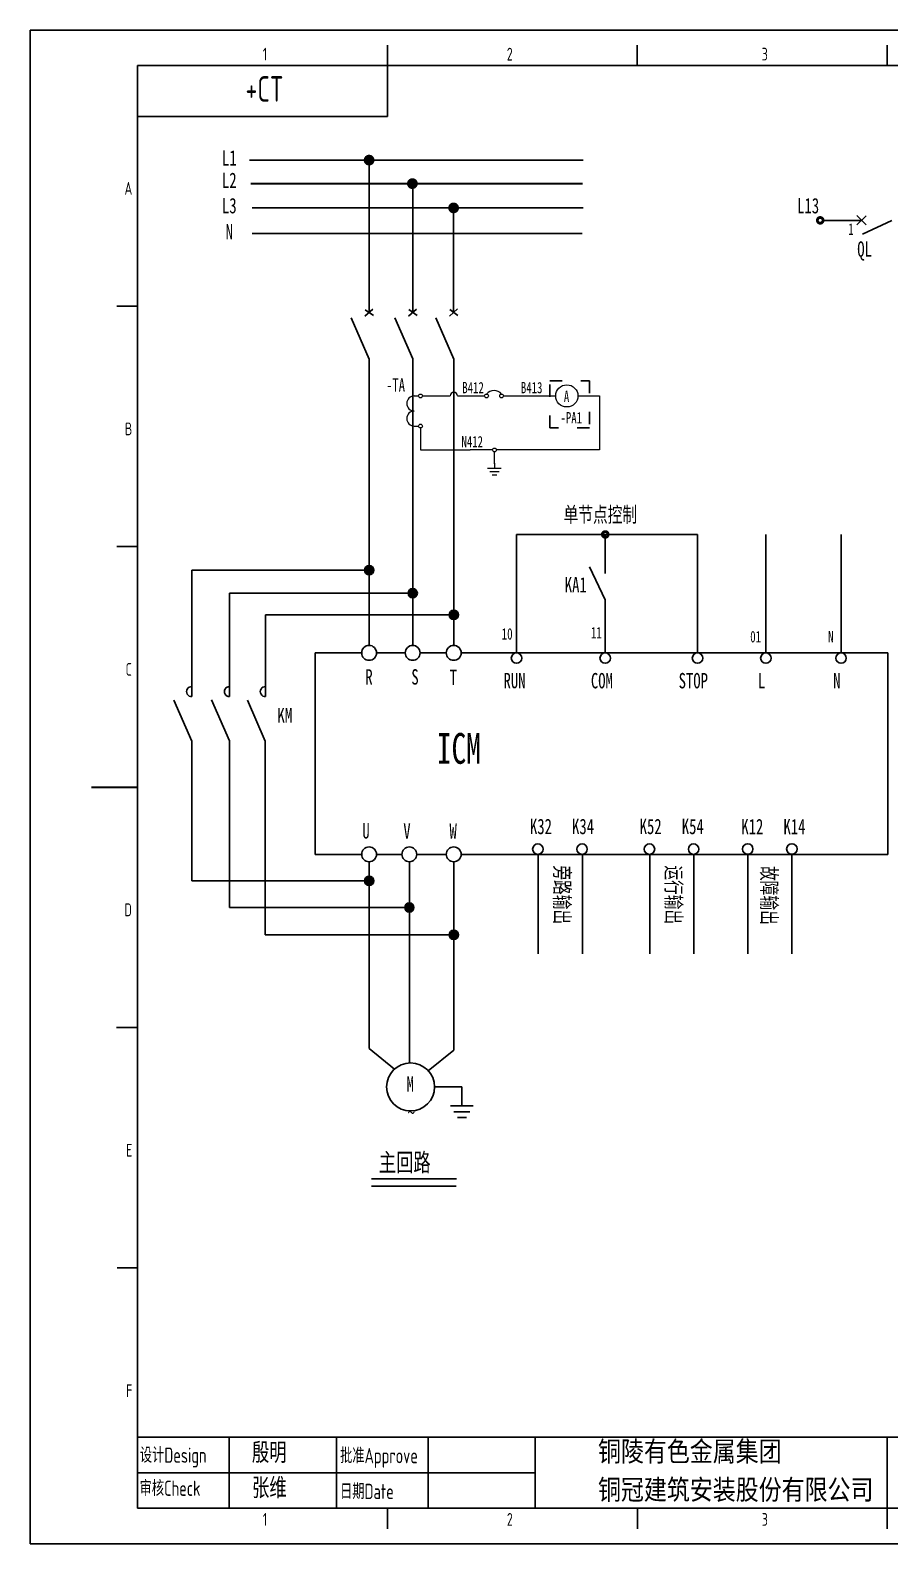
# Model space of a CAD drawing. Header units: millimetres. Extents: x 401220 to 2750366, y -101310 to 943175.
# Drawn here: x 1110437 to 1135406, y 230937 to 274931 of the extents above; entities that cross this region are included whole.
import ezdxf
from ezdxf.enums import TextEntityAlignment as Align

# ---------------------------------------------------------------- set-up
doc = ezdxf.new("R2010")
doc.units = ezdxf.units.MM
doc.linetypes.add('ACAD_ISO03W100', pattern=[30, 12, -18])
for name, color, linetype in [('1', 7, 'Continuous'), ('DIM', 1, 'Continuous'), ('TB', 7, 'Continuous'), ('图框_外框线', 7, 'Continuous'), ('图框_标题栏属性', 4, 'Continuous'), ('图框_标题栏文字', 6, 'Continuous'), ('图框_视口', 7, 'Continuous'), ('文字层', 1, 'Continuous'), ('粗实线层', 7, 'Continuous')]:
    doc.layers.add(name, color=color, linetype=linetype)
doc.layers.add('2', color=4, linetype='Continuous', lineweight=18)
doc.styles.add('IDQSTYLE', font='NSimSun.ttf', dxfattribs={"width": 0.7})
doc.styles.add('NERIN_ISOCP', font='simsun.ttf', dxfattribs={"width": 0.75})
doc.styles.get("Standard").update_dxf_attribs({"font": 'arial.ttf', "bigfont": 'hzdx.shx'})
doc.styles.add('仿宋', font='isocp.shx', dxfattribs={"width": 0.8, "bigfont": 'hztxt.shx'})
doc.styles.add('工程字', font='gbenor.shx', dxfattribs={"width": 0.8, "bigfont": 'hztxt.shx'})

# ---------------------------------------------------------------- blocks, each defined once
blk = doc.blocks.new('EARTH01')
at = {"layer": '2'}
for p, q in [((0, 0), (0, -2)), ((-3, -2), (3, -2)), ((-2, -3.52), (2, -3.52)), ((-1, -4.89), (1, -4.89))]:
    blk.add_line(p, q, dxfattribs=at)
blk.add_point((0, 0), dxfattribs=at)
at = {"layer": '1', "width": 0.9}
for tag, p, height in [('CR', (4, -8), 1.8), ('RT', (4, -5), 1.8), ('SD', (4, -10), 1)]:
    blk.add_attdef(tag, p, '', height=height, dxfattribs=at)
at = {"layer": '2', "width": 0.9}
blk.add_attdef('DN', (4, -2), '', height=2.2, dxfattribs=at)

msp = doc.modelspace()

# ---------------------------------------------------------------- hatches: boundary and pattern name
h = msp.add_hatch(color=256)
h.dxf.hatch_style = 1
h.paths.add_polyline_path([(1120281.97965, 259101.16304), (1120282.0499, 259371.54179, -0.4141374647), (1120417.20416, 259236.35242, -0.4142896642)])
h.paths.add_polyline_path([(1120146.8254, 259236.35242, -0.4142896642), (1120282.0499, 259371.54179), (1120282.01478, 259236.35242)])
h.paths.add_polyline_path([(1120281.97965, 259101.16304, -1), (1120282.0499, 259371.54179)])
h = msp.add_hatch(color=256)
h.dxf.hatch_style = 1
h.paths.add_polyline_path([(1120281.85129, 259371.5417, 0.4138594099), (1120146.8254, 259236.35242), (1120281.82675, 259236.35242)])
h = msp.add_hatch(color=256)
h.dxf.hatch_style = 1
h.paths.add_polyline_path([(1121547.28202, 258701.86491), (1121547.21177, 258431.48616, 0.4142896642), (1121682.43628, 258566.67553, 0.4141374647)])
h.paths.add_polyline_path([(1121547.28202, 258701.86491, 0.4142896642), (1121412.05751, 258566.67553), (1121547.2469, 258566.67553)])
h.paths.add_polyline_path([(1121547.2469, 258566.67553), (1121412.05751, 258566.67553, 0.4141374647), (1121547.21177, 258431.48616)])
h = msp.add_hatch(color=256)
h.dxf.hatch_style = 1
h.paths.add_polyline_path([(1122739.79472, 258071.43484), (1122739.72447, 257801.05608, 0.4142896642), (1122874.94898, 257936.24546, 0.4141374647)])
h.paths.add_polyline_path([(1122739.79472, 258071.43484, 0.4142896642), (1122604.57021, 257936.24546), (1122739.7596, 257936.24546)])
h.paths.add_polyline_path([(1122739.7596, 257936.24546), (1122604.57021, 257936.24546, 0.4141374647), (1122739.72447, 257801.05608)])
h = msp.add_hatch(color=256)
h.dxf.hatch_style = 1
h.paths.add_polyline_path([(1120282.0499, 250338.74626), (1120281.97965, 250068.36751, 0.4142896642), (1120417.20416, 250203.55689, 0.4141374647)])
h.paths.add_polyline_path([(1120282.0499, 250338.74626, 0.4142896642), (1120146.8254, 250203.55689), (1120282.01478, 250203.55689)])
h.paths.add_polyline_path([(1120282.01478, 250203.55689), (1120146.8254, 250203.55689, 0.4141374647), (1120281.97965, 250068.36751)])
h = msp.add_hatch(color=256)
h.dxf.hatch_style = 1
h.paths.add_polyline_path([(1121449.36868, 249566.39737), (1121449.29843, 249296.01861, 0.4142896642), (1121584.52294, 249431.20799, 0.4141374647)])
h.paths.add_polyline_path([(1121449.36868, 249566.39737, 0.4142896642), (1121314.14417, 249431.20799), (1121449.33355, 249431.20799)])
h.paths.add_polyline_path([(1121449.33355, 249431.20799), (1121314.14417, 249431.20799, 0.4141374647), (1121449.29843, 249296.01861)])
h = msp.add_hatch(color=256)
h.dxf.hatch_style = 1
h.paths.add_polyline_path([(1122739.60798, 248771.98187), (1122739.53773, 248501.60312, 0.4142896642), (1122874.76224, 248636.79249, 0.4141374647)])
h.paths.add_polyline_path([(1122739.60798, 248771.98187, 0.4142896642), (1122604.38348, 248636.79249), (1122739.57286, 248636.79249)])
h.paths.add_polyline_path([(1122739.57286, 248636.79249), (1122604.38348, 248636.79249, 0.4141374647), (1122739.53773, 248501.60312)])

# ---------------------------------------------------------------- linework, layer by layer
at = {"color": 0, "ltscale": 0.7}
for p, q in [((1120280.68841, 271155.9925), (1120280.68841, 267927.24862)), ((1121546.95681, 267930.66498), (1121546.95681, 270412.43653)), ((1122735.51909, 269633.43381), (1122735.51909, 267933.87169)), ((1133476.83871, 269404.56092), (1134592.38574, 269404.56092)), ((1134452.36779, 269542.47994), (1134721.59863, 269277.28501)), ((1134453.39305, 269270.95067), (1134720.61355, 269538.17117)), ((1134619.13227, 268999.19207), (1135462.96425, 269404.56092)), ((1120388.28031, 266826.16344), (1120158.09735, 266621.6897)), ((1120166.61743, 266809.10139), (1120405.32047, 266638.72166)), ((1121656.36378, 266826.28381), (1121426.18083, 266621.81007)), ((1121434.7009, 266809.22176), (1121673.40394, 266638.84203)), ((1122845.72454, 266829.14253), (1122615.54158, 266624.66879)), ((1122624.06166, 266812.08048), (1122862.7647, 266641.70075)), ((1120282.94115, 265374.05386), (1119761.73765, 266567.13328)), ((1121550.95421, 265382.23883), (1121029.75071, 266575.31825)), ((1122741.01911, 265374.05386), (1122219.81561, 266567.13328)), ((1120282.94115, 265374.05386), (1120281.42975, 257049.86673)), ((1121550.95421, 265382.23883), (1121546.42183, 257049.8667)), ((1122741.01911, 265374.05386), (1122739.61711, 257049.62238)), ((1126681.24587, 259332.71864), (1127141.16107, 258375.34082)), ((1120065.03238, 256833.50865), (1118709.08934, 256833.50865)), ((1121329.94606, 256833.50865), (1120497.74856, 256833.50865)), ((1122523.21477, 256833.50865), (1121762.66223, 256833.50865)), ((1129190.86581, 256833.50865), (1122955.93095, 256833.50865)), ((1135353.23452, 256833.50865), (1129190.86581, 256833.50865)), ((1135353.23452, 250974.25156), (1135353.23452, 256833.50865)), ((1115132.0403, 254267.35199), (1114610.8368, 255460.43141)), ((1116222.86873, 254275.53695), (1115701.66523, 255468.61638)), ((1117265.3585, 254267.35199), (1116744.155, 255460.43141)), ((1118709.08934, 250976.4027), (1120065.03238, 250976.4027)), ((1120497.74856, 250976.4027), (1121232.97547, 250976.4027)), ((1121665.69164, 250976.4027), (1122523.21477, 250976.4027)), ((1122955.93095, 250976.4027), (1128161.11638, 250976.4027)), ((1125194.53438, 250974.25156), (1125194.53438, 248079.74352)), ((1126477.7379, 250974.97174), (1126477.7379, 248080.46371)), ((1128063.54281, 250974.25156), (1135353.17225, 250974.25156)), ((1128435.11803, 250974.25156), (1128435.11803, 248079.74352)), ((1129718.32154, 250974.97174), (1129718.32154, 248080.46371)), ((1131280.85964, 250979.14013), (1131280.85964, 248084.6321)), ((1132564.06315, 250979.86032), (1132564.06315, 248085.35228)), ((1120281.39047, 250760.04462), (1120281.39047, 249117.27266)), ((1121449.33355, 250760.04462), (1121449.33355, 249743.35292)), ((1122739.57286, 250760.04462), (1122739.57286, 250352.1581)), ((1122739.57286, 250352.1581), (1122739.57286, 245288.60053)), ((1121449.33355, 249743.26371), (1121449.33355, 244910.82258)), ((1120281.39047, 249117.27246), (1120281.39047, 245331.08936)), ((1120281.39047, 245331.08936), (1121016.61368, 244730.44059)), ((1122739.57286, 245288.60053), (1122000.12731, 244684.50227)), ((1122181.98576, 244215.14449), (1122978.60707, 244215.14449)), ((1122978.60707, 244215.14449), (1122978.60707, 243663.04538)), ((1123307.59149, 243663.04538), (1122649.62265, 243663.04538)), ((1122746.87759, 243494.59488), (1123210.33656, 243494.59488)), ((1122847.73347, 243328.42163), (1123109.48068, 243328.42163))]:
    msp.add_line(p, q, dxfattribs=at)
at = {"color": 0}
for p, q in [((1120279.8763, 266729.86711), (1120280.68841, 267927.24862)), ((1121546.95681, 266729.09654), (1121546.95681, 267930.66498)), ((1122730.63306, 266726.90566), (1122735.51909, 267933.87169)), ((1116217.65525, 234038.71889), (1116217.65525, 231974.57282)), ((1119329.85525, 234038.71889), (1119329.85525, 231974.57282)), ((1121997.45525, 234038.71889), (1121997.45525, 231974.57282)), ((1125109.65525, 234038.71889), (1125109.65525, 231974.57282)), ((1125109.65525, 234038.71889), (1135335.45525, 234038.71889)), ((1135335.45525, 231963.91889), (1135335.45525, 234038.71889)), ((1125109.65525, 233001.31889), (1113550.05525, 233001.31889)), ((1171644.6667, 231974.57282), (1113548.72514, 231974.57282))]:
    msp.add_line(p, q, dxfattribs=at)
at = {"linetype": 'ACAD_ISO03W100', "ltscale": 30}
for p, q in [((1125528.59334, 264743.31412), (1126681.45788, 264743.31412)), ((1125528.59334, 263375.96475), (1125528.59334, 264743.31412)), ((1126681.45788, 264743.31412), (1126681.45788, 263375.96475)), ((1126681.45788, 263375.96475), (1125528.59334, 263375.96475))]:
    msp.add_line(p, q, dxfattribs=at)
at = {"linetype": 'Continuous', "lineweight": 15}
for p, q in [((1121593.26503, 264301.04558), (1121717.66143, 264301.04558)), ((1121827.08731, 264301.04558), (1122631.50432, 264301.04558)), ((1122850.20797, 264301.04558), (1123637.34742, 264301.04558)), ((1124184.57788, 264301.04558), (1124995.71857, 264301.04558)), ((1124995.71857, 264301.04558), (1125702.48831, 264302.6562)), ((1126346.70056, 264301.04558), (1126971.30663, 264301.04558)), ((1126971.30663, 264301.04558), (1126971.30663, 262730.6749)), ((1121593.26503, 263425.63854), (1121717.66143, 263425.63854)), ((1121772.37437, 263370.9256), (1121772.37437, 262730.6749)), ((1121772.37437, 262730.6749), (1123216.48657, 262730.6749)), ((1123866.5833, 262730.6749), (1123216.48657, 262730.6749)), ((1123921.29624, 262338.4241), (1123921.29624, 262675.96196)), ((1126971.30663, 262730.6749), (1123976.00918, 262730.6749))]:
    msp.add_line(p, q, dxfattribs=at)
for p, q in [((1124564.5841, 260274.92434), (1127460.75258, 260274.92434)), ((1124564.5841, 259901.29835), (1124564.5841, 260274.92434)), ((1127141.16107, 259141.75311), (1127141.16107, 260274.92434)), ((1127460.75258, 260274.92434), (1129821.90658, 260274.92434)), ((1129821.90658, 260274.92434), (1129821.90658, 256833.50865)), ((1131806.97999, 260274.92434), (1131806.97999, 256833.50865)), ((1133991.99082, 260274.92434), (1133991.99082, 256833.50865)), ((1124564.5841, 256833.50865), (1124564.5841, 259901.29835)), ((1115131.62108, 255561.90151), (1115131.62108, 259236.35242)), ((1115131.62108, 259236.35242), (1120282.01478, 259236.35242)), ((1116228.83692, 255561.90151), (1116228.83692, 258566.67553)), ((1116228.83692, 258566.67553), (1121547.2469, 258566.67553)), ((1127141.16107, 258375.34082), (1127141.16107, 257670.88926)), ((1117272.99786, 255561.90151), (1117272.99786, 257937.1712)), ((1117272.99786, 257937.1712), (1122739.7596, 257936.24546)), ((1127141.16107, 256833.50865), (1127141.16107, 257670.88926)), ((1127141.16107, 257670.88926), (1127141.16107, 257670.88926)), ((1118709.08934, 256833.50865), (1118709.08934, 250976.4027)), ((1115131.62108, 253120.24395), (1115132.0403, 254267.35199)), ((1116222.86873, 254275.53695), (1116222.86873, 249431.20799)), ((1117265.3585, 254267.35199), (1117265.3585, 248636.79249)), ((1115131.62108, 253120.24395), (1115131.62108, 250203.55689)), ((1115131.62108, 250203.55689), (1120281.39047, 250203.55689)), ((1116222.86873, 249431.20799), (1121449.33355, 249431.20799)), ((1117265.3585, 248636.79249), (1122739.57286, 248636.79249))]:
    msp.add_line(p, q)
at = {"color": 0, "ltscale": 0.7, "const_width": 52.28496}
for points in [[(1116796.03419, 271155.9925), (1126502.04287, 271155.9925)], [(1116835.19264, 270471.25259), (1126483.46163, 270471.25259)], [(1116874.35108, 269766.94862), (1126502.04287, 269766.94862)], [(1116874.35108, 269023.51668), (1126474.17054, 269023.51668)], [(1120346.59629, 241328.35017), (1122813.49403, 241328.35017)]]:
    msp.add_lwpolyline(points, dxfattribs=at)
at = {"color": 0, "ltscale": 0.7, "const_width": 156.85488}
for points in [[(1120202.26097, 271155.9925, 1), (1120359.11585, 271155.9925, 1)], [(1121459.75292, 270473.23026, 1), (1121616.6078, 270473.23026, 1)], [(1122657.09165, 269766.94862, 1), (1122813.94653, 269766.94862, 1)]]:
    msp.add_lwpolyline(points, format="xyb", close=True, dxfattribs=at)
at = {"color": 0, "const_width": 165.984}
for points in [[(1133345.8373, 269404.56092, 1), (1133428.8293, 269404.56092, 1)], [(1127099.66507, 260274.92434, 1), (1127182.65707, 260274.92434, 1)]]:
    msp.add_lwpolyline(points, format="xyb", close=True, dxfattribs=at)
at = {"color": 0, "ltscale": 0.7}
for centre, radius in [((1133387.3333, 269404.56092), 90.06387), ((1120281.39047, 256833.50865), 216.35809), ((1121546.30414, 256833.50865), 216.35809), ((1122739.57281, 256833.2643), 216.35809), ((1124564.5841, 256681.19255), 152.31609), ((1127141.16107, 256681.19255), 152.31609), ((1129821.90658, 256681.19255), 152.31609), ((1131806.97999, 256681.19255), 152.31609), ((1133991.99082, 256681.19255), 152.31609), ((1125184.78366, 251127.68619), 152.31609), ((1126467.98718, 251128.40637), 152.31609), ((1128425.36731, 251127.68619), 152.31609), ((1129708.57083, 251128.40637), 152.31609), ((1131280.85964, 251131.45623), 152.31609), ((1132564.06315, 251132.17641), 152.31609), ((1120281.39047, 250976.4027), 216.35809), ((1121449.33355, 250976.4027), 216.35809), ((1122739.57286, 250976.4027), 216.35809), ((1121485.3747, 244215.14449), 696.61106)]:
    msp.add_circle(centre, radius, dxfattribs=at)
at = {"linetype": 'Continuous', "lineweight": 15}
for centre, radius in [((1126024.59828, 264303.39023), 322.11081), ((1121772.37437, 264301.04558), 54.71294), ((1123692.06036, 264301.04558), 54.71294), ((1124129.86494, 264301.04558), 54.71294), ((1121772.37437, 263425.63854), 54.71294), ((1123921.29624, 262730.6749), 54.71294)]:
    msp.add_circle(centre, radius, dxfattribs=at)
for centre in [(1120282.01478, 259236.35242), (1121547.2469, 258566.67553), (1122739.7596, 257936.24546), (1120282.01478, 250203.55689), (1121449.33355, 249431.20799), (1122739.57286, 248636.79249)]:
    msp.add_circle(centre, 135.18938)
for centre, radius, start, end in [((1122740.85615, 264297.02047), 109.42588, 2.108037262, 177.891962738), ((1123910.96265, 264174.90083), 283.9502, 39.563614517, 140.436385483), ((1121593.26503, 264082.19382), 218.85176, 90, 270), ((1121593.26503, 263644.4903), 218.85176, 90, 270)]:
    msp.add_arc(centre, radius, start, end, dxfattribs=at)
for centre in [(1115123.35045, 255707.10143), (1116220.56629, 255707.10143), (1117264.72723, 255707.10143)]:
    msp.add_arc(centre, 145.43528, 86.728462221, 273.260060965)
at = {"layer": 'TB', "color": 0, "ltscale": 0.7}
msp.add_line((1120353.88334, 241543.26824), (1122820.03099, 241543.26824), dxfattribs=at)
at = {"layer": '图框_外框线', "color": 0}
for p, q in [((1110436.60651, 274930.75082), (1172682.0667, 274930.75082)), ((1110436.60651, 274930.75082), (1110436.60651, 230937.17282)), ((1172682.0667, 230937.17282), (1110436.60651, 230937.17282))]:
    msp.add_line(p, q, dxfattribs=at)
at = {"layer": '图框_外框线', "color": 0, "lineweight": -3}
for p, q in [((1120810.52514, 273903.17257), (1120810.52514, 274495.97257)), ((1128072.32514, 273903.17257), (1128072.32514, 274495.97257)), ((1135334.12514, 273903.17257), (1135334.12514, 274495.97257)), ((1113548.72514, 266913.06763), (1112955.92514, 266913.06763)), ((1113548.72514, 259922.96269), (1112955.92514, 259922.96269)), ((1113535.29673, 245943.36244), (1112942.49673, 245943.36244)), ((1113550.05525, 238953.99419), (1112957.25525, 238953.99419)), ((1120811.85525, 231963.91889), (1120811.85525, 231371.11889)), ((1128073.65525, 231963.91889), (1128073.65525, 231371.11889)), ((1128073.65525, 231963.91889), (1128073.65525, 231371.11889)), ((1135335.45525, 231963.91889), (1135335.45525, 231371.11889))]:
    msp.add_line(p, q, dxfattribs=at)
at = {"layer": '图框_外框线', "color": 0, "lineweight": 30}
msp.add_line((1112215.59019, 252933.45914), (1113549.39019, 252933.45914), dxfattribs=at)
at = {"layer": '图框_视口', "color": 0}
for p, q in [((1113548.72514, 273903.17257), (1171644.6667, 273903.17257)), ((1113548.72514, 273903.17257), (1113548.72514, 231974.57282)), ((1113550.05525, 234038.71889), (1171644.6667, 234038.71889))]:
    msp.add_line(p, q, dxfattribs=at)
at = {"layer": '粗实线层', "color": 0}
for p, q in [((1120810.52514, 273903.17257), (1120810.52514, 272421.17257)), ((1120810.52514, 272421.17257), (1113548.72514, 272421.17257))]:
    msp.add_line(p, q, dxfattribs=at)

# ---------------------------------------------------------------- block references
at = {"linetype": 'Continuous', "lineweight": 15, "xscale": 66.91392604602565, "yscale": 66.91392604602565, "zscale": 66.91392604602565}
msp.add_blockref('EARTH01', (1123921.29624, 262338.4241), dxfattribs=at)

# ---------------------------------------------------------------- texts
at = {"color": 0, "ltscale": 0.7, "style": 'IDQSTYLE', "width": 0.7}
for s, height, p in [('L1', 447.060634, (1116218.8807, 271221.44898)), ('L2', 447.060634, (1116218.8807, 270569.75597)), ('L3', 447.060634, (1116218.8807, 269829.19574)), ('L13', 447.060634, (1133036.48459, 269828.72824)), ('N', 447.06063, (1116218.8807, 269073.82435)), ('1', 331.968, (1134276.95022, 269149.77293)), ('QL', 447.060634, (1134675.88202, 268517.92096)), ('KA1', 447.060634, (1126285.15372, 258812.84563)), ('10', 331.968, (1124291.36139, 257382.58728)), ('11', 331.968, (1126883.14868, 257420.97622)), ('01', 331.968, (1131511.1217, 257301.62475)), ('N', 331.968, (1133696.60923, 257301.62475)), ('R', 447.06063, (1120277.61853, 256133.734)), ('S', 447.06063, (1121614.1046, 256133.734)), ('T', 447.06063, (1122728.34926, 256121.77941)), ('RUN', 447.060634, (1124505.76814, 256024.46588)), ('COM', 447.060634, (1127043.87114, 256024.46588)), ('STOP', 447.060634, (1129699.56963, 256024.46588)), ('L', 447.06063, (1131684.64304, 256024.46588)), ('N', 447.06063, (1133869.65387, 256024.46588)), ('U', 447.06063, (1120190.2657, 251658.47092)), ('V', 447.06063, (1121380.45129, 251658.47092)), ('W', 447.06063, (1122722.28267, 251658.47092)), ('K32', 447.060634, (1125272.91158, 251783.92717)), ('K34', 447.060634, (1126496.91, 251783.92717)), ('K52', 447.060634, (1128460.8887, 251783.92717)), ('K54', 447.060634, (1129684.88713, 251783.92717)), ('K12', 447.060634, (1131414.436, 251783.92717)), ('K14', 447.060634, (1132638.43443, 251783.92717)), ('M', 447.06063, (1121477.0919, 244300.3225)), ('~', 447.06063, (1121506.53604, 243476.5049))]:
    msp.add_text(s, height=height, dxfattribs=at).set_placement(p, align=Align.MIDDLE)
at = {"linetype": 'Continuous', "lineweight": 15, "style": 'IDQSTYLE', "width": 0.7}
for s, height, p in [('-TA', 382.990582, (1120776.04897, 264428.50962)), ('A', 328.27764, (1125938.8437, 264122.49817)), ('-PA1', 328.277642, (1125841.27158, 263504.30408))]:
    msp.add_text(s, height=height, dxfattribs=at).set_placement(p)
at = {"color": 1, "linetype": 'Continuous', "lineweight": 15, "style": 'IDQSTYLE', "width": 0.7}
for s, p in [('B412', (1122988.6804, 264378.84597)), ('B413', (1124690.77246, 264378.84597)), ('N412', (1122964.3634, 262808.47529))]:
    msp.add_text(s, height=328.277642, dxfattribs=at).set_placement(p)
at = {"color": 0, "ltscale": 0.7, "style": 'IDQSTYLE', "width": 0.7}
for s, height, p in [('单节点控制', 447.060634, (1125932.01552, 260631.31608)), ('主回路', 525.953687, (1120562.26678, 241759.72541))]:
    msp.add_text(s, height=height, dxfattribs=at).set_placement(p)
at = {"color": 0, "style": 'IDQSTYLE', "width": 0.7}
msp.add_text('ICM', height=894.121268, dxfattribs=at).set_placement((1122249.33341, 253608.87708))
at = {"color": 0, "ltscale": 0.7, "style": 'IDQSTYLE', "width": 0.7}
for s, p in [('旁路输出', (1125666.49865, 250654.81788)), ('运行输出', (1128907.0823, 250654.81788)), ('故障输出', (1131681.6456, 250635.18366))]:
    msp.add_text(s, height=447.060634, rotation=270, dxfattribs=at).set_placement(p)
at = {"color": 0, "insert": (1126930.59076, 233932.77118), "char_height": 666.9, "width": 9485.5587866, "attachment_point": 1, "style": '仿宋'}
msp.add_mtext('{\\W1;铜陵有色金属集团\\P铜冠建筑安装股份有限公司}', dxfattribs=at)
at = {"layer": 'DIM', "color": 7, "insert": (1117832.3471, 254800.51327), "char_height": 431.8272, "attachment_point": 8, "style": 'NERIN_ISOCP'}
msp.add_mtext('KM', dxfattribs=at)
at = {"layer": '图框_外框线', "color": 0, "lineweight": -3, "style": '工程字', "width": 0.8}
for s, p in [('1', (1117253.72514, 274051.37257)), ('2', (1124367.32514, 274051.37257)), ('3', (1131777.32514, 274051.37257)), ('1', (1117255.05525, 231459.57319)), ('2', (1124368.65525, 231459.57319)), ('3', (1131778.65525, 231459.57319))]:
    msp.add_text(s, height=370.5, dxfattribs=at).set_placement(p, align=Align.CENTER)
for s, p in [('A', (1113400.52514, 270334.0201)), ('B', (1113400.52514, 263343.91516)), ('C', (1113387.09673, 256354.41985)), ('D', (1113387.09673, 249364.31491)), ('E', (1113401.85525, 242374.94666)), ('F', (1113401.85525, 235384.84172))]:
    msp.add_text(s, height=370.5, dxfattribs=at).set_placement(p, align=Align.MIDDLE_RIGHT)
at = {"layer": '图框_标题栏属性', "color": 0, "style": '工程字', "width": 0.85}
for s, p in [('殷明', (1117381.4952, 233284.7598)), ('张维', (1117381.4952, 232258.01373))]:
    msp.add_text(s, height=592.8, dxfattribs=at).set_placement(p, align=Align.CENTER)
at = {"layer": '图框_标题栏文字', "color": 0, "style": '工程字', "width": 0.8}
for s, p in [('设计Design', (1113619.49876, 233289.63789)), ('批准Approve', (1119436.62853, 233275.58175)), ('审核Check', (1113611.68777, 232327.23826)), ('日期Date', (1119436.75301, 232234.22161))]:
    msp.add_text(s, height=444.6, dxfattribs=at).set_placement(p)
at = {"layer": '文字层', "color": 0, "linetype": 'Continuous', "style": '工程字', "width": 0.8}
msp.add_text('+CT', height=741, dxfattribs=at).set_placement((1116689.4092, 272854.48611))

doc.saveas('drawing.dxf')
